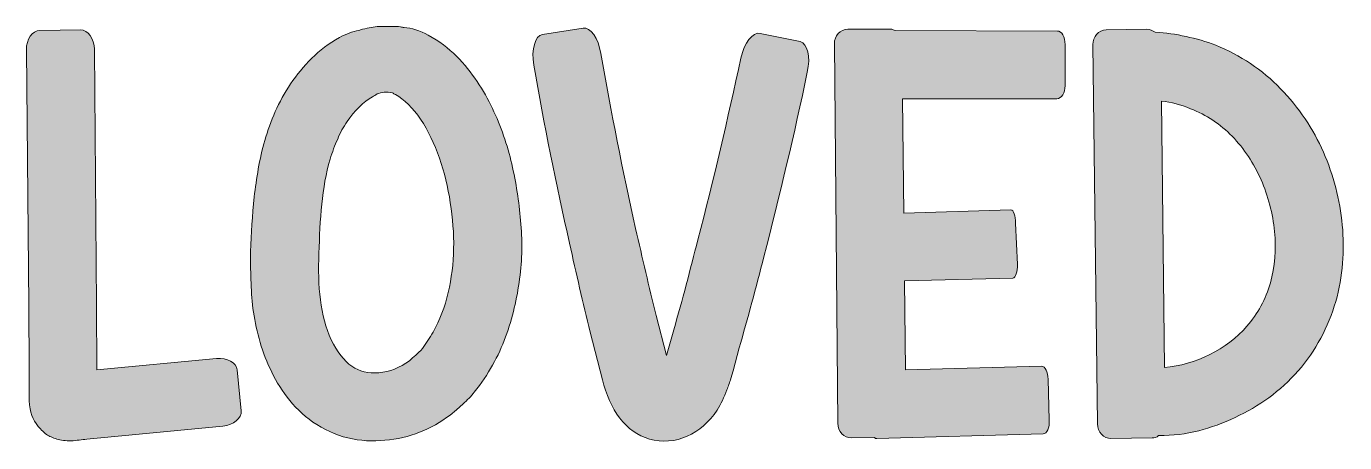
# Model space of a CAD drawing. Header units: inches. Extents: x 149 to 932, y -769 to -311.
# Drawn here: x 149 to 932, y -558 to -311 of the extents above; entities that cross this region are included whole.
import ezdxf

# ---------------------------------------------------------------- set-up
doc = ezdxf.new("R2010")
doc.units = ezdxf.units.IN
doc.header["$MEASUREMENT"] = 0
doc.layers.add('Layer 1', color=7, linetype='Continuous')

# ---------------------------------------------------------------- blocks, each defined once
blk = doc.blocks.new('block 3')
at = {"layer": 'Layer 1', "true_color": 0xffffff}
h = blk.add_hatch(color=7, dxfattribs=at)
h.dxf.hatch_style = 2
edge = h.paths.add_edge_path()
edge.add_spline(control_points=[(273.79, -514.93), (273.79, -514.93), (276.24, -539.43), (276.24, -539.43), (276.59, -543.63), (271.69, -547.82), (265.39, -548.53), (265.39, -548.53), (184.56, -556.22), (184.56, -556.22), (181.41, -556.57), (178.26, -556.92), (175.11, -557.27), (171.96, -557.27), (168.81, -556.92), (166.71, -556.22), (164.27, -555.52), (162.17, -554.47), (160.42, -553.42), (158.67, -552.02), (156.22, -549.58), (155.17, -548.17), (152.72, -545.03), (150.27, -540.13), (150.27, -533.48), (150.27, -533.48), (150.27, -514.93), (150.27, -514.93), (150.27, -514.93), (149.92, -476.79), (149.92, -476.79), (149.92, -476.79), (148.52, -324.58), (148.52, -324.58), (148.52, -318.29), (152.02, -313.04), (156.57, -313.04), (156.57, -313.04), (180.71, -312.69), (180.71, -312.69), (185.26, -312.69), (188.76, -317.94), (189.11, -324.24), (189.11, -324.24), (190.16, -476.44), (190.16, -476.44), (190.16, -476.44), (190.51, -514.93), (190.51, -514.93), (190.51, -514.93), (261.54, -508.29), (261.54, -508.29), (267.84, -507.59), (273.44, -510.73), (273.79, -514.93)], knot_values=[0, 0, 0, 0, 1, 1, 1, 2, 2, 2, 3, 3, 3, 4, 4, 4, 5, 5, 5, 6, 6, 6, 7, 7, 7, 8, 8, 8, 9, 9, 9, 10, 10, 10, 11, 11, 11, 12, 12, 12, 13, 13, 13, 14, 14, 14, 15, 15, 15, 16, 16, 16, 17, 17, 17, 18, 18, 18, 18], degree=3, periodic=1)
h = blk.add_hatch(color=7, dxfattribs=at)
h.dxf.hatch_style = 2
edge = h.paths.add_edge_path()
edge.add_spline(control_points=[(440.34, -409.26), (442.09, -420.46), (443.14, -431.66), (443.14, -443.55), (442.79, -455.1), (441.39, -466.65), (438.59, -478.19), (435.79, -489.74), (431.94, -501.29), (425.64, -512.14), (422.84, -517.73), (418.99, -522.98), (414.79, -528.23), (413.04, -530.68), (410.6, -533.13), (408.15, -535.23), (408.15, -535.23), (404.3, -538.73), (404.3, -538.73), (404.3, -538.73), (400.45, -541.88), (400.45, -541.88), (389.25, -550.27), (376.3, -555.87), (361.61, -556.92), (354.61, -557.62), (346.91, -557.27), (339.56, -555.52), (332.22, -553.77), (325.22, -550.27), (318.92, -546.07), (306.67, -537.33), (298.63, -525.78), (293.38, -514.23), (287.78, -502.69), (284.98, -490.09), (283.23, -478.54), (281.83, -467), (281.83, -455.45), (281.83, -444.6), (282.18, -433.76), (282.88, -423.26), (283.93, -412.06), (285.33, -401.22), (287.08, -389.67), (290.23, -378.47), (291.98, -372.87), (294.08, -366.92), (296.53, -361.33), (298.97, -355.73), (302.12, -350.13), (305.62, -344.88), (312.97, -334.03), (322.07, -324.24), (334.67, -317.24), (338.51, -315.14), (342.36, -313.74), (346.21, -313.04), (346.91, -312.69), (347.61, -312.69), (348.31, -312.34), (352.16, -311.29), (355.31, -310.94), (358.11, -310.59), (359.86, -310.59), (360.91, -310.59), (362.31, -310.59), (362.31, -310.59), (366.16, -310.59), (366.16, -310.59), (367.56, -310.59), (369.31, -310.59), (371.06, -310.94), (371.76, -310.94), (372.45, -311.29), (373.15, -311.29), (377.35, -311.64), (382.6, -313.04), (387.5, -315.84), (400.45, -322.84), (409.55, -332.98), (416.54, -343.48), (423.54, -353.98), (428.44, -364.82), (432.29, -375.67), (436.14, -386.87), (438.59, -398.07), (440.34, -409.26)], knot_values=[0, 0, 0, 0, 1, 1, 1, 2, 2, 2, 3, 3, 3, 4, 4, 4, 5, 5, 5, 6, 6, 6, 7, 7, 7, 8, 8, 8, 9, 9, 9, 10, 10, 10, 11, 11, 11, 12, 12, 12, 13, 13, 13, 14, 14, 14, 15, 15, 15, 16, 16, 16, 17, 17, 17, 18, 18, 18, 19, 19, 19, 20, 20, 20, 21, 21, 21, 22, 22, 22, 23, 23, 23, 24, 24, 24, 25, 25, 25, 26, 26, 26, 27, 27, 27, 28, 28, 28, 29, 29, 29, 29], degree=3, periodic=1)
edge = h.paths.add_edge_path()
edge.add_spline(control_points=[(402.55, -442.85), (402.9, -425.01), (399.75, -405.76), (394.15, -388.97), (391, -380.57), (387.5, -372.52), (382.95, -365.87), (378.4, -359.23), (373.15, -353.98), (367.91, -351.18), (367.21, -350.83), (366.86, -350.48), (366.16, -350.13), (362.66, -349.43), (359.51, -349.78), (357.06, -350.83), (356.01, -351.53), (355.31, -351.88), (354.26, -352.58), (349.01, -355.38), (343.41, -360.98), (339.21, -367.27), (337.11, -370.42), (335.02, -373.92), (333.62, -377.77), (331.87, -381.27), (330.47, -385.47), (329.07, -389.67), (324.17, -406.46), (323.12, -425.71), (322.42, -445.65), (321.72, -464.9), (323.12, -483.09), (329.77, -497.09), (333.27, -504.09), (337.46, -509.69), (342.01, -512.83), (346.56, -515.98), (351.81, -517.38), (358.11, -516.68), (364.41, -516.33), (370.71, -513.53), (376.3, -509.69), (376.3, -509.69), (378.05, -507.94), (378.05, -507.94), (378.05, -507.94), (380.15, -506.19), (380.15, -506.19), (381.2, -505.14), (382.6, -503.74), (384, -502.34), (386.1, -499.19), (388.55, -496.04), (390.3, -492.54), (398.35, -478.54), (402.2, -460.35), (402.55, -442.85)], knot_values=[0, 0, 0, 0, 1, 1, 1, 2, 2, 2, 3, 3, 3, 4, 4, 4, 5, 5, 5, 6, 6, 6, 7, 7, 7, 8, 8, 8, 9, 9, 9, 10, 10, 10, 11, 11, 11, 12, 12, 12, 13, 13, 13, 14, 14, 14, 15, 15, 15, 16, 16, 16, 17, 17, 17, 18, 18, 18, 19, 19, 19, 19], degree=3, periodic=1)
h = blk.add_hatch(color=7, dxfattribs=at)
h.dxf.hatch_style = 2
edge = h.paths.add_edge_path()
edge.add_spline(control_points=[(612.84, -337.88), (605.15, -374.62), (596.4, -411.36), (586.95, -447.75), (582.4, -465.95), (577.5, -484.14), (572.26, -501.99), (572.26, -501.99), (568.75, -515.63), (568.75, -515.63), (568.75, -515.63), (567.36, -520.18), (567.36, -520.18), (566.66, -522.63), (565.96, -524.73), (564.91, -526.83), (563.51, -531.38), (561.41, -535.23), (559.31, -539.08), (554.41, -546.07), (548.46, -551.33), (541.46, -554.47), (534.46, -557.62), (526.42, -558.32), (519.07, -556.22), (511.72, -554.12), (506.12, -549.92), (501.22, -543.63), (496.67, -537.68), (493.17, -529.28), (491.07, -520.88), (491.07, -520.88), (483.73, -492.54), (483.73, -492.54), (479.53, -475.05), (475.33, -457.55), (471.48, -439.7), (463.43, -404.71), (456.43, -369.02), (450.14, -333.68), (448.74, -324.24), (450.84, -316.19), (455.39, -315.49), (455.39, -315.49), (479.53, -311.64), (479.53, -311.64), (483.73, -310.94), (488.63, -317.59), (490.02, -326.68), (496.32, -361.67), (502.97, -396.32), (510.67, -430.96), (514.87, -448.45), (518.72, -465.6), (522.92, -482.74), (522.92, -482.74), (529.21, -506.54), (529.21, -506.54), (529.21, -506.54), (533.41, -491.14), (533.41, -491.14), (538.66, -473.3), (543.21, -455.45), (547.76, -437.6), (557.21, -401.56), (565.61, -365.52), (573.3, -329.48), (575.4, -320.39), (580.3, -313.74), (584.85, -314.79), (584.85, -314.79), (608.64, -319.69), (608.64, -319.69), (612.84, -320.74), (614.94, -328.78), (612.84, -337.88)], knot_values=[0, 0, 0, 0, 1, 1, 1, 2, 2, 2, 3, 3, 3, 4, 4, 4, 5, 5, 5, 6, 6, 6, 7, 7, 7, 8, 8, 8, 9, 9, 9, 10, 10, 10, 11, 11, 11, 12, 12, 12, 13, 13, 13, 14, 14, 14, 15, 15, 15, 16, 16, 16, 17, 17, 17, 18, 18, 18, 19, 19, 19, 20, 20, 20, 21, 21, 21, 22, 22, 22, 23, 23, 23, 24, 24, 24, 25, 25, 25, 25], degree=3, periodic=1)
h = blk.add_hatch(color=7, dxfattribs=at)
h.dxf.hatch_style = 2
edge = h.paths.add_edge_path()
edge.add_spline(control_points=[(766.1, -321.44), (766.1, -321.44), (766.1, -345.93), (766.1, -345.93), (766.1, -350.13), (764, -353.63), (761.2, -353.63), (761.2, -353.63), (669.52, -353.63), (669.52, -353.63), (669.52, -353.63), (670.22, -421.86), (670.22, -421.86), (670.22, -421.86), (733.91, -419.76), (733.91, -419.76), (735.3, -419.76), (736.7, -423.26), (736.7, -427.81), (736.7, -427.81), (737.76, -452.3), (737.76, -452.3), (737.76, -456.5), (736.7, -460.35), (734.95, -460.35), (734.95, -460.35), (670.57, -462.1), (670.57, -462.1), (670.57, -462.1), (671.27, -514.93), (671.27, -514.93), (671.27, -514.93), (752.1, -512.83), (752.1, -512.83), (754.2, -512.83), (755.95, -516.33), (755.95, -520.53), (755.95, -520.53), (756.65, -545.03), (756.65, -545.03), (757, -549.58), (755.25, -553.08), (753.15, -553.08), (753.15, -553.08), (654.13, -555.87), (654.13, -555.87), (653.78, -555.87), (653.08, -555.87), (652.73, -555.17), (652.73, -555.17), (639.08, -555.52), (639.08, -555.52), (634.53, -555.52), (631.03, -551.67), (631.03, -546.78), (631.03, -546.78), (628.93, -321.09), (628.93, -321.09), (628.93, -316.19), (632.43, -312.34), (636.98, -312.34), (636.98, -312.34), (661.12, -312.34), (661.12, -312.34), (662.52, -311.99), (663.57, -312.34), (664.97, -313.04), (664.97, -313.04), (761.55, -313.39), (761.55, -313.39), (764, -313.39), (766.1, -316.89), (766.1, -321.44)], knot_values=[0, 0, 0, 0, 1, 1, 1, 2, 2, 2, 3, 3, 3, 4, 4, 4, 5, 5, 5, 6, 6, 6, 7, 7, 7, 8, 8, 8, 9, 9, 9, 10, 10, 10, 11, 11, 11, 12, 12, 12, 13, 13, 13, 14, 14, 14, 15, 15, 15, 16, 16, 16, 17, 17, 17, 18, 18, 18, 19, 19, 19, 20, 20, 20, 21, 21, 21, 22, 22, 22, 23, 23, 23, 24, 24, 24, 24], degree=3, periodic=1)
h = blk.add_hatch(color=7, dxfattribs=at)
h.dxf.hatch_style = 2
edge = h.paths.add_edge_path()
edge.add_spline(control_points=[(930.9, -428.86), (932.3, -443.9), (931.25, -459.3), (927.05, -474.35), (922.5, -489.39), (915.15, -503.74), (904.65, -515.63), (894.16, -527.53), (881.21, -536.98), (867.21, -543.28), (860.21, -546.78), (852.87, -549.23), (845.52, -551.33), (837.82, -553.08), (830.12, -554.12), (822.07, -554.12), (822.07, -554.12), (822.07, -554.12), (821.72, -554.12), (820.68, -555.17), (819.27, -555.52), (817.88, -555.52), (817.88, -555.52), (793.38, -555.87), (793.38, -555.87), (789.18, -555.87), (785.33, -552.02), (785.33, -547.13), (785.33, -547.13), (782.54, -321.44), (782.54, -321.44), (782.54, -316.89), (786.03, -312.69), (790.58, -312.69), (790.58, -312.69), (814.73, -312.34), (814.73, -312.34), (816.48, -312.34), (818.23, -313.04), (819.62, -314.09), (832.22, -314.79), (844.12, -317.59), (855.66, -321.79), (870.01, -327.73), (883.66, -336.48), (894.16, -347.68), (905, -358.88), (913.75, -371.82), (919.7, -385.47), (925.65, -399.12), (929.49, -413.81), (930.9, -428.86)], knot_values=[0, 0, 0, 0, 1, 1, 1, 2, 2, 2, 3, 3, 3, 4, 4, 4, 5, 5, 5, 6, 6, 6, 7, 7, 7, 8, 8, 8, 9, 9, 9, 10, 10, 10, 11, 11, 11, 12, 12, 12, 13, 13, 13, 14, 14, 14, 15, 15, 15, 16, 16, 16, 17, 17, 17, 17], degree=3, periodic=1)
edge = h.paths.add_edge_path()
edge.add_spline(control_points=[(890.66, -432.71), (889.61, -422.21), (886.81, -411.36), (882.61, -401.91), (878.41, -392.12), (872.46, -383.37), (865.46, -376.02), (858.47, -368.67), (850.07, -363.42), (840.62, -359.58), (835.02, -357.13), (829.07, -355.73), (823.47, -355.03), (823.47, -355.03), (825.22, -513.53), (825.22, -513.53), (843.42, -512.14), (862.31, -502.69), (874.21, -489.04), (880.51, -481.69), (885.41, -472.95), (888.21, -463.15), (890.66, -453.7), (891.71, -443.2), (890.66, -432.71)], knot_values=[0, 0, 0, 0, 1, 1, 1, 2, 2, 2, 3, 3, 3, 4, 4, 4, 5, 5, 5, 6, 6, 6, 7, 7, 7, 8, 8, 8, 8], degree=3, periodic=1)
at = {"layer": 'Layer 1', "lineweight": 0}
for points, knots in [([(273.79, -514.93), (273.79, -514.93), (276.24, -539.43), (276.24, -539.43), (276.59, -543.63), (271.69, -547.82), (265.39, -548.53), (265.39, -548.53), (184.56, -556.22), (184.56, -556.22), (181.41, -556.57), (178.26, -556.92), (175.11, -557.27), (171.96, -557.27), (168.81, -556.92), (166.71, -556.22), (164.27, -555.52), (162.17, -554.47), (160.42, -553.42), (158.67, -552.02), (156.22, -549.58), (155.17, -548.17), (152.72, -545.03), (150.27, -540.13), (150.27, -533.48), (150.27, -533.48), (150.27, -514.93), (150.27, -514.93), (150.27, -514.93), (149.92, -476.79), (149.92, -476.79), (149.92, -476.79), (148.52, -324.58), (148.52, -324.58), (148.52, -318.29), (152.02, -313.04), (156.57, -313.04), (156.57, -313.04), (180.71, -312.69), (180.71, -312.69), (185.26, -312.69), (188.76, -317.94), (189.11, -324.24), (189.11, -324.24), (190.16, -476.44), (190.16, -476.44), (190.16, -476.44), (190.51, -514.93), (190.51, -514.93), (190.51, -514.93), (261.54, -508.29), (261.54, -508.29), (267.84, -507.59), (273.44, -510.73), (273.79, -514.93)], [0, 0, 0, 0, 1, 1, 1, 2, 2, 2, 3, 3, 3, 4, 4, 4, 5, 5, 5, 6, 6, 6, 7, 7, 7, 8, 8, 8, 9, 9, 9, 10, 10, 10, 11, 11, 11, 12, 12, 12, 13, 13, 13, 14, 14, 14, 15, 15, 15, 16, 16, 16, 17, 17, 17, 18, 18, 18, 18]), ([(440.34, -409.26), (442.09, -420.46), (443.14, -431.66), (443.14, -443.55), (442.79, -455.1), (441.39, -466.65), (438.59, -478.19), (435.79, -489.74), (431.94, -501.29), (425.64, -512.14), (422.84, -517.73), (418.99, -522.98), (414.79, -528.23), (413.04, -530.68), (410.6, -533.13), (408.15, -535.23), (408.15, -535.23), (404.3, -538.73), (404.3, -538.73), (404.3, -538.73), (400.45, -541.88), (400.45, -541.88), (389.25, -550.27), (376.3, -555.87), (361.61, -556.92), (354.61, -557.62), (346.91, -557.27), (339.56, -555.52), (332.22, -553.77), (325.22, -550.27), (318.92, -546.07), (306.67, -537.33), (298.63, -525.78), (293.38, -514.23), (287.78, -502.69), (284.98, -490.09), (283.23, -478.54), (281.83, -467), (281.83, -455.45), (281.83, -444.6), (282.18, -433.76), (282.88, -423.26), (283.93, -412.06), (285.33, -401.22), (287.08, -389.67), (290.23, -378.47), (291.98, -372.87), (294.08, -366.92), (296.53, -361.33), (298.97, -355.73), (302.12, -350.13), (305.62, -344.88), (312.97, -334.03), (322.07, -324.24), (334.67, -317.24), (338.51, -315.14), (342.36, -313.74), (346.21, -313.04), (346.91, -312.69), (347.61, -312.69), (348.31, -312.34), (352.16, -311.29), (355.31, -310.94), (358.11, -310.59), (359.86, -310.59), (360.91, -310.59), (362.31, -310.59), (362.31, -310.59), (366.16, -310.59), (366.16, -310.59), (367.56, -310.59), (369.31, -310.59), (371.06, -310.94), (371.76, -310.94), (372.45, -311.29), (373.15, -311.29), (377.35, -311.64), (382.6, -313.04), (387.5, -315.84), (400.45, -322.84), (409.55, -332.98), (416.54, -343.48), (423.54, -353.98), (428.44, -364.82), (432.29, -375.67), (436.14, -386.87), (438.59, -398.07), (440.34, -409.26)], [0, 0, 0, 0, 1, 1, 1, 2, 2, 2, 3, 3, 3, 4, 4, 4, 5, 5, 5, 6, 6, 6, 7, 7, 7, 8, 8, 8, 9, 9, 9, 10, 10, 10, 11, 11, 11, 12, 12, 12, 13, 13, 13, 14, 14, 14, 15, 15, 15, 16, 16, 16, 17, 17, 17, 18, 18, 18, 19, 19, 19, 20, 20, 20, 21, 21, 21, 22, 22, 22, 23, 23, 23, 24, 24, 24, 25, 25, 25, 26, 26, 26, 27, 27, 27, 28, 28, 28, 29, 29, 29, 29]), ([(612.84, -337.88), (605.15, -374.62), (596.4, -411.36), (586.95, -447.75), (582.4, -465.95), (577.5, -484.14), (572.26, -501.99), (572.26, -501.99), (568.75, -515.63), (568.75, -515.63), (568.75, -515.63), (567.36, -520.18), (567.36, -520.18), (566.66, -522.63), (565.96, -524.73), (564.91, -526.83), (563.51, -531.38), (561.41, -535.23), (559.31, -539.08), (554.41, -546.07), (548.46, -551.33), (541.46, -554.47), (534.46, -557.62), (526.42, -558.32), (519.07, -556.22), (511.72, -554.12), (506.12, -549.92), (501.22, -543.63), (496.67, -537.68), (493.17, -529.28), (491.07, -520.88), (491.07, -520.88), (483.73, -492.54), (483.73, -492.54), (479.53, -475.05), (475.33, -457.55), (471.48, -439.7), (463.43, -404.71), (456.43, -369.02), (450.14, -333.68), (448.74, -324.24), (450.84, -316.19), (455.39, -315.49), (455.39, -315.49), (479.53, -311.64), (479.53, -311.64), (483.73, -310.94), (488.63, -317.59), (490.02, -326.68), (496.32, -361.67), (502.97, -396.32), (510.67, -430.96), (514.87, -448.45), (518.72, -465.6), (522.92, -482.74), (522.92, -482.74), (529.21, -506.54), (529.21, -506.54), (529.21, -506.54), (533.41, -491.14), (533.41, -491.14), (538.66, -473.3), (543.21, -455.45), (547.76, -437.6), (557.21, -401.56), (565.61, -365.52), (573.3, -329.48), (575.4, -320.39), (580.3, -313.74), (584.85, -314.79), (584.85, -314.79), (608.64, -319.69), (608.64, -319.69), (612.84, -320.74), (614.94, -328.78), (612.84, -337.88)], [0, 0, 0, 0, 1, 1, 1, 2, 2, 2, 3, 3, 3, 4, 4, 4, 5, 5, 5, 6, 6, 6, 7, 7, 7, 8, 8, 8, 9, 9, 9, 10, 10, 10, 11, 11, 11, 12, 12, 12, 13, 13, 13, 14, 14, 14, 15, 15, 15, 16, 16, 16, 17, 17, 17, 18, 18, 18, 19, 19, 19, 20, 20, 20, 21, 21, 21, 22, 22, 22, 23, 23, 23, 24, 24, 24, 25, 25, 25, 25]), ([(766.1, -321.44), (766.1, -321.44), (766.1, -345.93), (766.1, -345.93), (766.1, -350.13), (764, -353.63), (761.2, -353.63), (761.2, -353.63), (669.52, -353.63), (669.52, -353.63), (669.52, -353.63), (670.22, -421.86), (670.22, -421.86), (670.22, -421.86), (733.91, -419.76), (733.91, -419.76), (735.3, -419.76), (736.7, -423.26), (736.7, -427.81), (736.7, -427.81), (737.76, -452.3), (737.76, -452.3), (737.76, -456.5), (736.7, -460.35), (734.95, -460.35), (734.95, -460.35), (670.57, -462.1), (670.57, -462.1), (670.57, -462.1), (671.27, -514.93), (671.27, -514.93), (671.27, -514.93), (752.1, -512.83), (752.1, -512.83), (754.2, -512.83), (755.95, -516.33), (755.95, -520.53), (755.95, -520.53), (756.65, -545.03), (756.65, -545.03), (757, -549.58), (755.25, -553.08), (753.15, -553.08), (753.15, -553.08), (654.13, -555.87), (654.13, -555.87), (653.78, -555.87), (653.08, -555.87), (652.73, -555.17), (652.73, -555.17), (639.08, -555.52), (639.08, -555.52), (634.53, -555.52), (631.03, -551.67), (631.03, -546.78), (631.03, -546.78), (628.93, -321.09), (628.93, -321.09), (628.93, -316.19), (632.43, -312.34), (636.98, -312.34), (636.98, -312.34), (661.12, -312.34), (661.12, -312.34), (662.52, -311.99), (663.57, -312.34), (664.97, -313.04), (664.97, -313.04), (761.55, -313.39), (761.55, -313.39), (764, -313.39), (766.1, -316.89), (766.1, -321.44)], [0, 0, 0, 0, 1, 1, 1, 2, 2, 2, 3, 3, 3, 4, 4, 4, 5, 5, 5, 6, 6, 6, 7, 7, 7, 8, 8, 8, 9, 9, 9, 10, 10, 10, 11, 11, 11, 12, 12, 12, 13, 13, 13, 14, 14, 14, 15, 15, 15, 16, 16, 16, 17, 17, 17, 18, 18, 18, 19, 19, 19, 20, 20, 20, 21, 21, 21, 22, 22, 22, 23, 23, 23, 24, 24, 24, 24]), ([(930.9, -428.86), (932.3, -443.9), (931.25, -459.3), (927.05, -474.35), (922.5, -489.39), (915.15, -503.74), (904.65, -515.63), (894.16, -527.53), (881.21, -536.98), (867.21, -543.28), (860.21, -546.78), (852.87, -549.23), (845.52, -551.33), (837.82, -553.08), (830.12, -554.12), (822.07, -554.12), (822.07, -554.12), (822.07, -554.12), (821.72, -554.12), (820.68, -555.17), (819.27, -555.52), (817.88, -555.52), (817.88, -555.52), (793.38, -555.87), (793.38, -555.87), (789.18, -555.87), (785.33, -552.02), (785.33, -547.13), (785.33, -547.13), (782.54, -321.44), (782.54, -321.44), (782.54, -316.89), (786.03, -312.69), (790.58, -312.69), (790.58, -312.69), (814.73, -312.34), (814.73, -312.34), (816.48, -312.34), (818.23, -313.04), (819.62, -314.09), (832.22, -314.79), (844.12, -317.59), (855.66, -321.79), (870.01, -327.73), (883.66, -336.48), (894.16, -347.68), (905, -358.88), (913.75, -371.82), (919.7, -385.47), (925.65, -399.12), (929.49, -413.81), (930.9, -428.86)], [0, 0, 0, 0, 1, 1, 1, 2, 2, 2, 3, 3, 3, 4, 4, 4, 5, 5, 5, 6, 6, 6, 7, 7, 7, 8, 8, 8, 9, 9, 9, 10, 10, 10, 11, 11, 11, 12, 12, 12, 13, 13, 13, 14, 14, 14, 15, 15, 15, 16, 16, 16, 17, 17, 17, 17]), ([(402.55, -442.85), (402.9, -425.01), (399.75, -405.76), (394.15, -388.97), (391, -380.57), (387.5, -372.52), (382.95, -365.87), (378.4, -359.23), (373.15, -353.98), (367.91, -351.18), (367.21, -350.83), (366.86, -350.48), (366.16, -350.13), (362.66, -349.43), (359.51, -349.78), (357.06, -350.83), (356.01, -351.53), (355.31, -351.88), (354.26, -352.58), (349.01, -355.38), (343.41, -360.98), (339.21, -367.27), (337.11, -370.42), (335.02, -373.92), (333.62, -377.77), (331.87, -381.27), (330.47, -385.47), (329.07, -389.67), (324.17, -406.46), (323.12, -425.71), (322.42, -445.65), (321.72, -464.9), (323.12, -483.09), (329.77, -497.09), (333.27, -504.09), (337.46, -509.69), (342.01, -512.83), (346.56, -515.98), (351.81, -517.38), (358.11, -516.68), (364.41, -516.33), (370.71, -513.53), (376.3, -509.69), (376.3, -509.69), (378.05, -507.94), (378.05, -507.94), (378.05, -507.94), (380.15, -506.19), (380.15, -506.19), (381.2, -505.14), (382.6, -503.74), (384, -502.34), (386.1, -499.19), (388.55, -496.04), (390.3, -492.54), (398.35, -478.54), (402.2, -460.35), (402.55, -442.85)], [0, 0, 0, 0, 1, 1, 1, 2, 2, 2, 3, 3, 3, 4, 4, 4, 5, 5, 5, 6, 6, 6, 7, 7, 7, 8, 8, 8, 9, 9, 9, 10, 10, 10, 11, 11, 11, 12, 12, 12, 13, 13, 13, 14, 14, 14, 15, 15, 15, 16, 16, 16, 17, 17, 17, 18, 18, 18, 19, 19, 19, 19]), ([(890.66, -432.71), (889.61, -422.21), (886.81, -411.36), (882.61, -401.91), (878.41, -392.12), (872.46, -383.37), (865.46, -376.02), (858.47, -368.67), (850.07, -363.42), (840.62, -359.58), (835.02, -357.13), (829.07, -355.73), (823.47, -355.03), (823.47, -355.03), (825.22, -513.53), (825.22, -513.53), (843.42, -512.14), (862.31, -502.69), (874.21, -489.04), (880.51, -481.69), (885.41, -472.95), (888.21, -463.15), (890.66, -453.7), (891.71, -443.2), (890.66, -432.71)], [0, 0, 0, 0, 1, 1, 1, 2, 2, 2, 3, 3, 3, 4, 4, 4, 5, 5, 5, 6, 6, 6, 7, 7, 7, 8, 8, 8, 8])]:
    blk.add_open_spline(points, degree=3, knots=knots, dxfattribs=at)
blk = doc.blocks.new('block 2')
at = {"layer": 'Layer 1'}
blk.add_blockref('block 3', (0, 0), dxfattribs=at)

msp = doc.modelspace()

# ---------------------------------------------------------------- block references
at = {"layer": 'Layer 1'}
msp.add_blockref('block 2', (0, 0), dxfattribs=at)

doc.saveas('drawing.dxf')
